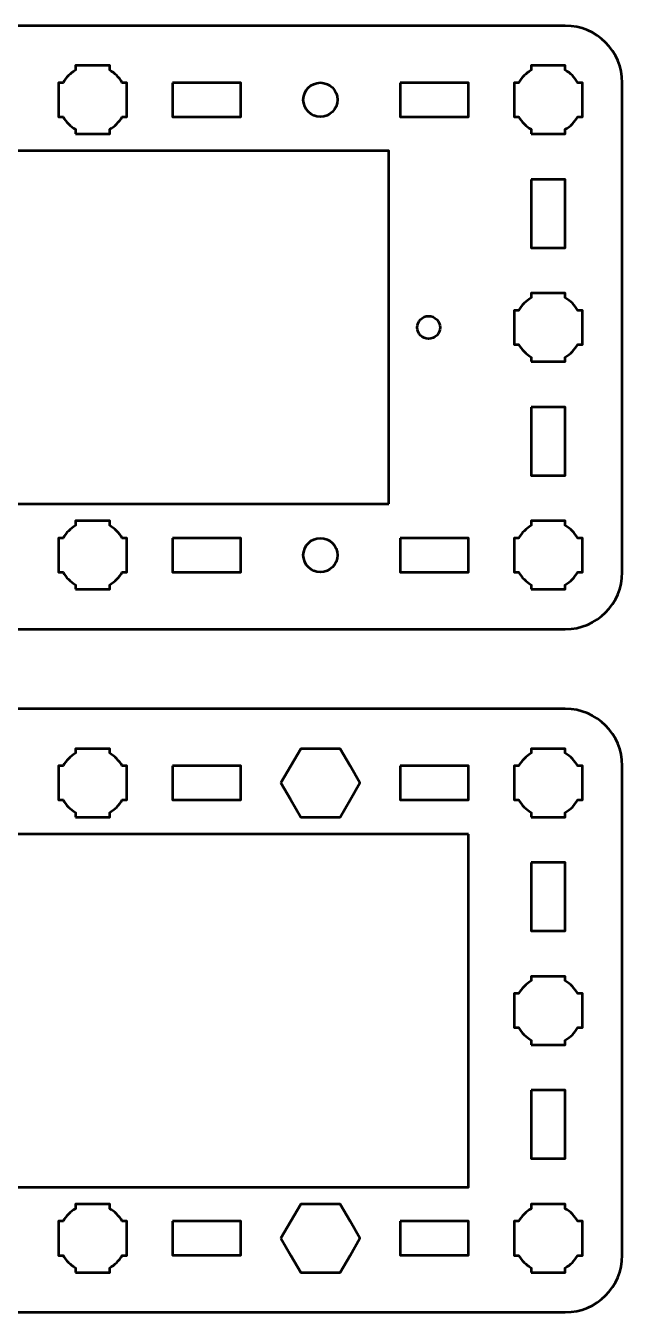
# Model space of a CAD drawing. Header units: centimetres. Extents: x -21.5 to -4.8, y -53.5 to -18.2.
# Drawn here: x -10.09 to -4.85, y -29.5 to -18.2 of the extents above; entities that cross this region are included whole.
import ezdxf

# ---------------------------------------------------------------- set-up
doc = ezdxf.new("R2010")
doc.units = ezdxf.units.CM
doc.header["$MEASUREMENT"] = 0
doc.layers.add('Layer 1', color=7, linetype='Continuous')

msp = doc.modelspace()

# ---------------------------------------------------------------- linework, layer by layer
at = {"layer": 'Layer 1', "lineweight": 53}
for centre, major_axis in [((-7.49993, -18.84998), (0, 0.15)), ((-6.54993, -20.84998), (0, 0.1)), ((-7.49993, -22.84998), (0, 0.15))]:
    msp.add_ellipse(centre, major_axis=major_axis, ratio=1, dxfattribs=at)
for points, knots in [([(-15.64994, -18.19997), (-15.64994, -18.19997), (-5.35004, -18.19997), (-5.35004, -18.19997), (-5.35004, -18.19997), (-5.07304, -18.19997), (-4.84994, -18.42306), (-4.84994, -18.70006), (-4.84994, -18.70006), (-4.84994, -18.70006), (-4.84994, -22.99992), (-4.84994, -22.99992), (-4.84994, -22.99992), (-4.84994, -23.27706), (-5.07304, -23.50002), (-5.35004, -23.50002), (-5.35004, -23.50002), (-5.35004, -23.50002), (-15.64994, -23.50002), (-15.64994, -23.50002), (-15.64994, -23.50002), (-15.92694, -23.50002), (-16.15004, -23.27706), (-16.15004, -22.99992), (-16.15004, -22.99992), (-16.15004, -22.99992), (-16.15004, -18.70006), (-16.15004, -18.70006), (-16.15004, -18.70006), (-16.15004, -18.42306), (-15.92694, -18.19997), (-15.64994, -18.19997)], [0, 0, 0, 0, 0.125, 0.125, 0.125, 0.125, 0.25, 0.25, 0.25, 0.25, 0.375, 0.375, 0.375, 0.375, 0.5, 0.5, 0.5, 0.5, 0.625, 0.625, 0.625, 0.625, 0.75, 0.75, 0.75, 0.75, 0.875, 0.875, 0.875, 0.875, 1, 1, 1, 1]), ([(-9.64995, -19.14999), (-9.64995, -19.14999), (-9.64995, -19.10988), (-9.64995, -19.10988), (-9.64995, -19.10988), (-9.69556, -19.08356), (-9.73348, -19.04553), (-9.7598, -19.00006), (-9.7598, -19.00006), (-9.7598, -19.00006), (-9.80002, -19.00006), (-9.80002, -19.00006), (-9.80002, -19.00006), (-9.80002, -19.00006), (-9.80002, -18.84999), (-9.80002, -18.84999), (-9.80002, -18.84999), (-9.80002, -18.84999), (-9.80002, -18.70006), (-9.80002, -18.70006), (-9.80002, -18.70006), (-9.80002, -18.70006), (-9.7598, -18.70006), (-9.7598, -18.70006), (-9.7598, -18.70006), (-9.73348, -18.65444), (-9.69556, -18.61656), (-9.64995, -18.59024), (-9.64995, -18.59024), (-9.64995, -18.59024), (-9.64995, -18.54999), (-9.64995, -18.54999), (-9.64995, -18.54999), (-9.64995, -18.54999), (-9.50002, -18.54999), (-9.50002, -18.54999), (-9.50002, -18.54999), (-9.50002, -18.54999), (-9.34994, -18.54999), (-9.34994, -18.54999), (-9.34994, -18.54999), (-9.34994, -18.54999), (-9.34994, -18.59024), (-9.34994, -18.59024), (-9.34994, -18.59024), (-9.30447, -18.61656), (-9.26644, -18.65444), (-9.24012, -18.70006), (-9.24012, -18.70006), (-9.24012, -18.70006), (-9.20001, -18.70006), (-9.20001, -18.70006), (-9.20001, -18.70006), (-9.20001, -18.70006), (-9.20001, -18.84999), (-9.20001, -18.84999), (-9.20001, -18.84999), (-9.20001, -18.84999), (-9.20001, -19.00006), (-9.20001, -19.00006), (-9.20001, -19.00006), (-9.20001, -19.00006), (-9.24012, -19.00006), (-9.24012, -19.00006), (-9.24012, -19.00006), (-9.26644, -19.04553), (-9.30447, -19.08356), (-9.34994, -19.10988), (-9.34994, -19.10988), (-9.34994, -19.10988), (-9.34994, -19.14999), (-9.34994, -19.14999), (-9.34994, -19.14999), (-9.34994, -19.14999), (-9.50002, -19.14999), (-9.50002, -19.14999), (-9.50002, -19.14999), (-9.50002, -19.14999), (-9.64995, -19.14999), (-9.64995, -19.14999)], [0, 0, 0, 0, 0.05, 0.05, 0.05, 0.05, 0.1, 0.1, 0.1, 0.1, 0.15, 0.15, 0.15, 0.15, 0.2, 0.2, 0.2, 0.2, 0.25, 0.25, 0.25, 0.25, 0.3, 0.3, 0.3, 0.3, 0.35, 0.35, 0.35, 0.35, 0.4, 0.4, 0.4, 0.4, 0.45, 0.45, 0.45, 0.45, 0.5, 0.5, 0.5, 0.5, 0.55, 0.55, 0.55, 0.55, 0.6, 0.6, 0.6, 0.6, 0.65, 0.65, 0.65, 0.65, 0.7, 0.7, 0.7, 0.7, 0.75, 0.75, 0.75, 0.75, 0.8, 0.8, 0.8, 0.8, 0.85, 0.85, 0.85, 0.85, 0.9, 0.9, 0.9, 0.9, 0.95, 0.95, 0.95, 0.95, 1, 1, 1, 1]), ([(-5.64995, -19.14999), (-5.64995, -19.14999), (-5.64995, -19.10988), (-5.64995, -19.10988), (-5.64995, -19.10988), (-5.69556, -19.08356), (-5.73348, -19.04553), (-5.7598, -19.00006), (-5.7598, -19.00006), (-5.7598, -19.00006), (-5.80002, -19.00006), (-5.80002, -19.00006), (-5.80002, -19.00006), (-5.80002, -19.00006), (-5.80002, -18.84999), (-5.80002, -18.84999), (-5.80002, -18.84999), (-5.80002, -18.84999), (-5.80002, -18.70006), (-5.80002, -18.70006), (-5.80002, -18.70006), (-5.80002, -18.70006), (-5.7598, -18.70006), (-5.7598, -18.70006), (-5.7598, -18.70006), (-5.73348, -18.65444), (-5.69556, -18.61656), (-5.64995, -18.59024), (-5.64995, -18.59024), (-5.64995, -18.59024), (-5.64995, -18.54999), (-5.64995, -18.54999), (-5.64995, -18.54999), (-5.64995, -18.54999), (-5.50002, -18.54999), (-5.50002, -18.54999), (-5.50002, -18.54999), (-5.50002, -18.54999), (-5.34994, -18.54999), (-5.34994, -18.54999), (-5.34994, -18.54999), (-5.34994, -18.54999), (-5.34994, -18.59024), (-5.34994, -18.59024), (-5.34994, -18.59024), (-5.30447, -18.61656), (-5.26644, -18.65444), (-5.24012, -18.70006), (-5.24012, -18.70006), (-5.24012, -18.70006), (-5.20001, -18.70006), (-5.20001, -18.70006), (-5.20001, -18.70006), (-5.20001, -18.70006), (-5.20001, -18.84999), (-5.20001, -18.84999), (-5.20001, -18.84999), (-5.20001, -18.84999), (-5.20001, -19.00006), (-5.20001, -19.00006), (-5.20001, -19.00006), (-5.20001, -19.00006), (-5.24012, -19.00006), (-5.24012, -19.00006), (-5.24012, -19.00006), (-5.26644, -19.04553), (-5.30447, -19.08356), (-5.34994, -19.10988), (-5.34994, -19.10988), (-5.34994, -19.10988), (-5.34994, -19.14999), (-5.34994, -19.14999), (-5.34994, -19.14999), (-5.34994, -19.14999), (-5.50002, -19.14999), (-5.50002, -19.14999), (-5.50002, -19.14999), (-5.50002, -19.14999), (-5.64995, -19.14999), (-5.64995, -19.14999)], [0, 0, 0, 0, 0.05, 0.05, 0.05, 0.05, 0.1, 0.1, 0.1, 0.1, 0.15, 0.15, 0.15, 0.15, 0.2, 0.2, 0.2, 0.2, 0.25, 0.25, 0.25, 0.25, 0.3, 0.3, 0.3, 0.3, 0.35, 0.35, 0.35, 0.35, 0.4, 0.4, 0.4, 0.4, 0.45, 0.45, 0.45, 0.45, 0.5, 0.5, 0.5, 0.5, 0.55, 0.55, 0.55, 0.55, 0.6, 0.6, 0.6, 0.6, 0.65, 0.65, 0.65, 0.65, 0.7, 0.7, 0.7, 0.7, 0.75, 0.75, 0.75, 0.75, 0.8, 0.8, 0.8, 0.8, 0.85, 0.85, 0.85, 0.85, 0.9, 0.9, 0.9, 0.9, 0.95, 0.95, 0.95, 0.95, 1, 1, 1, 1]), ([(-8.79996, -18.70006), (-8.79996, -18.70006), (-8.19996, -18.70006), (-8.19996, -18.70006), (-8.19996, -18.70006), (-8.19996, -18.70006), (-8.19996, -19.00007), (-8.19996, -19.00007), (-8.19996, -19.00007), (-8.19996, -19.00007), (-8.79996, -19.00007), (-8.79996, -19.00007), (-8.79996, -19.00007), (-8.79996, -19.00007), (-8.79996, -18.70006), (-8.79996, -18.70006)], [0, 0, 0, 0, 0.25, 0.25, 0.25, 0.25, 0.5, 0.5, 0.5, 0.5, 0.75, 0.75, 0.75, 0.75, 1, 1, 1, 1]), ([(-6.79999, -18.70006), (-6.79999, -18.70006), (-6.19999, -18.70006), (-6.19999, -18.70006), (-6.19999, -18.70006), (-6.19999, -18.70006), (-6.19999, -19.00007), (-6.19999, -19.00007), (-6.19999, -19.00007), (-6.19999, -19.00007), (-6.79999, -19.00007), (-6.79999, -19.00007), (-6.79999, -19.00007), (-6.79999, -19.00007), (-6.79999, -18.70006), (-6.79999, -18.70006)], [0, 0, 0, 0, 0.25, 0.25, 0.25, 0.25, 0.5, 0.5, 0.5, 0.5, 0.75, 0.75, 0.75, 0.75, 1, 1, 1, 1]), ([(-6.89993, -22.39999), (-6.89993, -22.39999), (-12.99993, -22.39999), (-12.99993, -22.39999), (-12.99993, -22.39999), (-12.99993, -21.38821), (-12.99993, -20.31176), (-12.99993, -19.29999), (-12.99993, -19.29999), (-12.99993, -19.29999), (-6.89993, -19.29999), (-6.89993, -19.29999), (-6.89993, -19.29999), (-6.89993, -20.31175), (-6.89993, -21.38822), (-6.89993, -22.39999)], [0, 0, 0, 0, 0.25, 0.25, 0.25, 0.25, 0.5, 0.5, 0.5, 0.5, 0.75, 0.75, 0.75, 0.75, 1, 1, 1, 1]), ([(-5.65004, -19.55001), (-5.65004, -19.55001), (-5.35004, -19.55001), (-5.35004, -19.55001), (-5.35004, -19.55001), (-5.35004, -19.55001), (-5.35004, -20.15002), (-5.35004, -20.15002), (-5.35004, -20.15002), (-5.35004, -20.15002), (-5.65004, -20.15002), (-5.65004, -20.15002), (-5.65004, -20.15002), (-5.65004, -20.15002), (-5.65004, -19.55001), (-5.65004, -19.55001)], [0, 0, 0, 0, 0.25, 0.25, 0.25, 0.25, 0.5, 0.5, 0.5, 0.5, 0.75, 0.75, 0.75, 0.75, 1, 1, 1, 1]), ([(-5.64995, -21.14999), (-5.64995, -21.14999), (-5.64995, -21.10988), (-5.64995, -21.10988), (-5.64995, -21.10988), (-5.69556, -21.08356), (-5.73348, -21.04553), (-5.7598, -21.00006), (-5.7598, -21.00006), (-5.7598, -21.00006), (-5.80002, -21.00006), (-5.80002, -21.00006), (-5.80002, -21.00006), (-5.80002, -21.00006), (-5.80002, -20.84999), (-5.80002, -20.84999), (-5.80002, -20.84999), (-5.80002, -20.84999), (-5.80002, -20.70006), (-5.80002, -20.70006), (-5.80002, -20.70006), (-5.80002, -20.70006), (-5.7598, -20.70006), (-5.7598, -20.70006), (-5.7598, -20.70006), (-5.73348, -20.65444), (-5.69556, -20.61656), (-5.64995, -20.59024), (-5.64995, -20.59024), (-5.64995, -20.59024), (-5.64995, -20.54999), (-5.64995, -20.54999), (-5.64995, -20.54999), (-5.64995, -20.54999), (-5.50002, -20.54999), (-5.50002, -20.54999), (-5.50002, -20.54999), (-5.50002, -20.54999), (-5.34994, -20.54999), (-5.34994, -20.54999), (-5.34994, -20.54999), (-5.34994, -20.54999), (-5.34994, -20.59024), (-5.34994, -20.59024), (-5.34994, -20.59024), (-5.30447, -20.61656), (-5.26644, -20.65444), (-5.24012, -20.70006), (-5.24012, -20.70006), (-5.24012, -20.70006), (-5.20001, -20.70006), (-5.20001, -20.70006), (-5.20001, -20.70006), (-5.20001, -20.70006), (-5.20001, -20.84999), (-5.20001, -20.84999), (-5.20001, -20.84999), (-5.20001, -20.84999), (-5.20001, -21.00006), (-5.20001, -21.00006), (-5.20001, -21.00006), (-5.20001, -21.00006), (-5.24012, -21.00006), (-5.24012, -21.00006), (-5.24012, -21.00006), (-5.26644, -21.04553), (-5.30447, -21.08356), (-5.34994, -21.10988), (-5.34994, -21.10988), (-5.34994, -21.10988), (-5.34994, -21.14999), (-5.34994, -21.14999), (-5.34994, -21.14999), (-5.34994, -21.14999), (-5.50002, -21.14999), (-5.50002, -21.14999), (-5.50002, -21.14999), (-5.50002, -21.14999), (-5.64995, -21.14999), (-5.64995, -21.14999)], [0, 0, 0, 0, 0.05, 0.05, 0.05, 0.05, 0.1, 0.1, 0.1, 0.1, 0.15, 0.15, 0.15, 0.15, 0.2, 0.2, 0.2, 0.2, 0.25, 0.25, 0.25, 0.25, 0.3, 0.3, 0.3, 0.3, 0.35, 0.35, 0.35, 0.35, 0.4, 0.4, 0.4, 0.4, 0.45, 0.45, 0.45, 0.45, 0.5, 0.5, 0.5, 0.5, 0.55, 0.55, 0.55, 0.55, 0.6, 0.6, 0.6, 0.6, 0.65, 0.65, 0.65, 0.65, 0.7, 0.7, 0.7, 0.7, 0.75, 0.75, 0.75, 0.75, 0.8, 0.8, 0.8, 0.8, 0.85, 0.85, 0.85, 0.85, 0.9, 0.9, 0.9, 0.9, 0.95, 0.95, 0.95, 0.95, 1, 1, 1, 1]), ([(-5.65004, -21.54998), (-5.65004, -21.54998), (-5.35004, -21.54998), (-5.35004, -21.54998), (-5.35004, -21.54998), (-5.35004, -21.54998), (-5.35004, -22.14998), (-5.35004, -22.14998), (-5.35004, -22.14998), (-5.35004, -22.14998), (-5.65004, -22.14998), (-5.65004, -22.14998), (-5.65004, -22.14998), (-5.65004, -22.14998), (-5.65004, -21.54998), (-5.65004, -21.54998)], [0, 0, 0, 0, 0.25, 0.25, 0.25, 0.25, 0.5, 0.5, 0.5, 0.5, 0.75, 0.75, 0.75, 0.75, 1, 1, 1, 1]), ([(-9.64995, -23.14999), (-9.64995, -23.14999), (-9.64995, -23.10988), (-9.64995, -23.10988), (-9.64995, -23.10988), (-9.69556, -23.08356), (-9.73348, -23.04553), (-9.7598, -23.00006), (-9.7598, -23.00006), (-9.7598, -23.00006), (-9.80002, -23.00006), (-9.80002, -23.00006), (-9.80002, -23.00006), (-9.80002, -23.00006), (-9.80002, -22.84999), (-9.80002, -22.84999), (-9.80002, -22.84999), (-9.80002, -22.84999), (-9.80002, -22.70006), (-9.80002, -22.70006), (-9.80002, -22.70006), (-9.80002, -22.70006), (-9.7598, -22.70006), (-9.7598, -22.70006), (-9.7598, -22.70006), (-9.73348, -22.65444), (-9.69556, -22.61656), (-9.64995, -22.59024), (-9.64995, -22.59024), (-9.64995, -22.59024), (-9.64995, -22.54999), (-9.64995, -22.54999), (-9.64995, -22.54999), (-9.64995, -22.54999), (-9.50002, -22.54999), (-9.50002, -22.54999), (-9.50002, -22.54999), (-9.50002, -22.54999), (-9.34994, -22.54999), (-9.34994, -22.54999), (-9.34994, -22.54999), (-9.34994, -22.54999), (-9.34994, -22.59024), (-9.34994, -22.59024), (-9.34994, -22.59024), (-9.30447, -22.61656), (-9.26644, -22.65444), (-9.24012, -22.70006), (-9.24012, -22.70006), (-9.24012, -22.70006), (-9.20001, -22.70006), (-9.20001, -22.70006), (-9.20001, -22.70006), (-9.20001, -22.70006), (-9.20001, -22.84999), (-9.20001, -22.84999), (-9.20001, -22.84999), (-9.20001, -22.84999), (-9.20001, -23.00006), (-9.20001, -23.00006), (-9.20001, -23.00006), (-9.20001, -23.00006), (-9.24012, -23.00006), (-9.24012, -23.00006), (-9.24012, -23.00006), (-9.26644, -23.04553), (-9.30447, -23.08356), (-9.34994, -23.10988), (-9.34994, -23.10988), (-9.34994, -23.10988), (-9.34994, -23.14999), (-9.34994, -23.14999), (-9.34994, -23.14999), (-9.34994, -23.14999), (-9.50002, -23.14999), (-9.50002, -23.14999), (-9.50002, -23.14999), (-9.50002, -23.14999), (-9.64995, -23.14999), (-9.64995, -23.14999)], [0, 0, 0, 0, 0.05, 0.05, 0.05, 0.05, 0.1, 0.1, 0.1, 0.1, 0.15, 0.15, 0.15, 0.15, 0.2, 0.2, 0.2, 0.2, 0.25, 0.25, 0.25, 0.25, 0.3, 0.3, 0.3, 0.3, 0.35, 0.35, 0.35, 0.35, 0.4, 0.4, 0.4, 0.4, 0.45, 0.45, 0.45, 0.45, 0.5, 0.5, 0.5, 0.5, 0.55, 0.55, 0.55, 0.55, 0.6, 0.6, 0.6, 0.6, 0.65, 0.65, 0.65, 0.65, 0.7, 0.7, 0.7, 0.7, 0.75, 0.75, 0.75, 0.75, 0.8, 0.8, 0.8, 0.8, 0.85, 0.85, 0.85, 0.85, 0.9, 0.9, 0.9, 0.9, 0.95, 0.95, 0.95, 0.95, 1, 1, 1, 1]), ([(-5.64995, -23.14999), (-5.64995, -23.14999), (-5.64995, -23.10988), (-5.64995, -23.10988), (-5.64995, -23.10988), (-5.69556, -23.08356), (-5.73348, -23.04553), (-5.7598, -23.00006), (-5.7598, -23.00006), (-5.7598, -23.00006), (-5.80002, -23.00006), (-5.80002, -23.00006), (-5.80002, -23.00006), (-5.80002, -23.00006), (-5.80002, -22.84999), (-5.80002, -22.84999), (-5.80002, -22.84999), (-5.80002, -22.84999), (-5.80002, -22.70006), (-5.80002, -22.70006), (-5.80002, -22.70006), (-5.80002, -22.70006), (-5.7598, -22.70006), (-5.7598, -22.70006), (-5.7598, -22.70006), (-5.73348, -22.65444), (-5.69556, -22.61656), (-5.64995, -22.59024), (-5.64995, -22.59024), (-5.64995, -22.59024), (-5.64995, -22.54999), (-5.64995, -22.54999), (-5.64995, -22.54999), (-5.64995, -22.54999), (-5.50002, -22.54999), (-5.50002, -22.54999), (-5.50002, -22.54999), (-5.50002, -22.54999), (-5.34994, -22.54999), (-5.34994, -22.54999), (-5.34994, -22.54999), (-5.34994, -22.54999), (-5.34994, -22.59024), (-5.34994, -22.59024), (-5.34994, -22.59024), (-5.30447, -22.61656), (-5.26644, -22.65444), (-5.24012, -22.70006), (-5.24012, -22.70006), (-5.24012, -22.70006), (-5.20001, -22.70006), (-5.20001, -22.70006), (-5.20001, -22.70006), (-5.20001, -22.70006), (-5.20001, -22.84999), (-5.20001, -22.84999), (-5.20001, -22.84999), (-5.20001, -22.84999), (-5.20001, -23.00006), (-5.20001, -23.00006), (-5.20001, -23.00006), (-5.20001, -23.00006), (-5.24012, -23.00006), (-5.24012, -23.00006), (-5.24012, -23.00006), (-5.26644, -23.04553), (-5.30447, -23.08356), (-5.34994, -23.10988), (-5.34994, -23.10988), (-5.34994, -23.10988), (-5.34994, -23.14999), (-5.34994, -23.14999), (-5.34994, -23.14999), (-5.34994, -23.14999), (-5.50002, -23.14999), (-5.50002, -23.14999), (-5.50002, -23.14999), (-5.50002, -23.14999), (-5.64995, -23.14999), (-5.64995, -23.14999)], [0, 0, 0, 0, 0.05, 0.05, 0.05, 0.05, 0.1, 0.1, 0.1, 0.1, 0.15, 0.15, 0.15, 0.15, 0.2, 0.2, 0.2, 0.2, 0.25, 0.25, 0.25, 0.25, 0.3, 0.3, 0.3, 0.3, 0.35, 0.35, 0.35, 0.35, 0.4, 0.4, 0.4, 0.4, 0.45, 0.45, 0.45, 0.45, 0.5, 0.5, 0.5, 0.5, 0.55, 0.55, 0.55, 0.55, 0.6, 0.6, 0.6, 0.6, 0.65, 0.65, 0.65, 0.65, 0.7, 0.7, 0.7, 0.7, 0.75, 0.75, 0.75, 0.75, 0.8, 0.8, 0.8, 0.8, 0.85, 0.85, 0.85, 0.85, 0.9, 0.9, 0.9, 0.9, 0.95, 0.95, 0.95, 0.95, 1, 1, 1, 1]), ([(-8.79996, -22.69993), (-8.79996, -22.69993), (-8.19996, -22.69993), (-8.19996, -22.69993), (-8.19996, -22.69993), (-8.19996, -22.69993), (-8.19996, -22.99992), (-8.19996, -22.99992), (-8.19996, -22.99992), (-8.19996, -22.99992), (-8.79996, -22.99992), (-8.79996, -22.99992), (-8.79996, -22.99992), (-8.79996, -22.99992), (-8.79996, -22.69993), (-8.79996, -22.69993)], [0, 0, 0, 0, 0.25, 0.25, 0.25, 0.25, 0.5, 0.5, 0.5, 0.5, 0.75, 0.75, 0.75, 0.75, 1, 1, 1, 1]), ([(-6.79999, -22.69993), (-6.79999, -22.69993), (-6.19999, -22.69993), (-6.19999, -22.69993), (-6.19999, -22.69993), (-6.19999, -22.69993), (-6.19999, -22.99992), (-6.19999, -22.99992), (-6.19999, -22.99992), (-6.19999, -22.99992), (-6.79999, -22.99992), (-6.79999, -22.99992), (-6.79999, -22.99992), (-6.79999, -22.99992), (-6.79999, -22.69993), (-6.79999, -22.69993)], [0, 0, 0, 0, 0.25, 0.25, 0.25, 0.25, 0.5, 0.5, 0.5, 0.5, 0.75, 0.75, 0.75, 0.75, 1, 1, 1, 1]), ([(-15.64994, -24.19997), (-15.64994, -24.19997), (-5.35004, -24.19997), (-5.35004, -24.19997), (-5.35004, -24.19997), (-5.07304, -24.19997), (-4.84994, -24.42306), (-4.84994, -24.70006), (-4.84994, -24.70006), (-4.84994, -24.70006), (-4.84994, -28.99992), (-4.84994, -28.99992), (-4.84994, -28.99992), (-4.84994, -29.27706), (-5.07304, -29.50002), (-5.35004, -29.50002), (-5.35004, -29.50002), (-5.35004, -29.50002), (-15.64994, -29.50002), (-15.64994, -29.50002), (-15.64994, -29.50002), (-15.92694, -29.50002), (-16.15004, -29.27706), (-16.15004, -28.99992), (-16.15004, -28.99992), (-16.15004, -28.99992), (-16.15004, -24.70006), (-16.15004, -24.70006), (-16.15004, -24.70006), (-16.15004, -24.42306), (-15.92694, -24.19997), (-15.64994, -24.19997)], [0, 0, 0, 0, 0.125, 0.125, 0.125, 0.125, 0.25, 0.25, 0.25, 0.25, 0.375, 0.375, 0.375, 0.375, 0.5, 0.5, 0.5, 0.5, 0.625, 0.625, 0.625, 0.625, 0.75, 0.75, 0.75, 0.75, 0.875, 0.875, 0.875, 0.875, 1, 1, 1, 1]), ([(-9.64995, -25.14999), (-9.64995, -25.14999), (-9.64995, -25.10988), (-9.64995, -25.10988), (-9.64995, -25.10988), (-9.69556, -25.08356), (-9.73348, -25.04553), (-9.7598, -25.00006), (-9.7598, -25.00006), (-9.7598, -25.00006), (-9.80002, -25.00006), (-9.80002, -25.00006), (-9.80002, -25.00006), (-9.80002, -25.00006), (-9.80002, -24.84999), (-9.80002, -24.84999), (-9.80002, -24.84999), (-9.80002, -24.84999), (-9.80002, -24.70006), (-9.80002, -24.70006), (-9.80002, -24.70006), (-9.80002, -24.70006), (-9.7598, -24.70006), (-9.7598, -24.70006), (-9.7598, -24.70006), (-9.73348, -24.65444), (-9.69556, -24.61656), (-9.64995, -24.59024), (-9.64995, -24.59024), (-9.64995, -24.59024), (-9.64995, -24.54999), (-9.64995, -24.54999), (-9.64995, -24.54999), (-9.64995, -24.54999), (-9.50002, -24.54999), (-9.50002, -24.54999), (-9.50002, -24.54999), (-9.50002, -24.54999), (-9.34994, -24.54999), (-9.34994, -24.54999), (-9.34994, -24.54999), (-9.34994, -24.54999), (-9.34994, -24.59024), (-9.34994, -24.59024), (-9.34994, -24.59024), (-9.30447, -24.61656), (-9.26644, -24.65444), (-9.24012, -24.70006), (-9.24012, -24.70006), (-9.24012, -24.70006), (-9.20001, -24.70006), (-9.20001, -24.70006), (-9.20001, -24.70006), (-9.20001, -24.70006), (-9.20001, -24.84999), (-9.20001, -24.84999), (-9.20001, -24.84999), (-9.20001, -24.84999), (-9.20001, -25.00006), (-9.20001, -25.00006), (-9.20001, -25.00006), (-9.20001, -25.00006), (-9.24012, -25.00006), (-9.24012, -25.00006), (-9.24012, -25.00006), (-9.26644, -25.04553), (-9.30447, -25.08356), (-9.34994, -25.10988), (-9.34994, -25.10988), (-9.34994, -25.10988), (-9.34994, -25.14999), (-9.34994, -25.14999), (-9.34994, -25.14999), (-9.34994, -25.14999), (-9.50002, -25.14999), (-9.50002, -25.14999), (-9.50002, -25.14999), (-9.50002, -25.14999), (-9.64995, -25.14999), (-9.64995, -25.14999)], [0, 0, 0, 0, 0.05, 0.05, 0.05, 0.05, 0.1, 0.1, 0.1, 0.1, 0.15, 0.15, 0.15, 0.15, 0.2, 0.2, 0.2, 0.2, 0.25, 0.25, 0.25, 0.25, 0.3, 0.3, 0.3, 0.3, 0.35, 0.35, 0.35, 0.35, 0.4, 0.4, 0.4, 0.4, 0.45, 0.45, 0.45, 0.45, 0.5, 0.5, 0.5, 0.5, 0.55, 0.55, 0.55, 0.55, 0.6, 0.6, 0.6, 0.6, 0.65, 0.65, 0.65, 0.65, 0.7, 0.7, 0.7, 0.7, 0.75, 0.75, 0.75, 0.75, 0.8, 0.8, 0.8, 0.8, 0.85, 0.85, 0.85, 0.85, 0.9, 0.9, 0.9, 0.9, 0.95, 0.95, 0.95, 0.95, 1, 1, 1, 1]), ([(-7.84634, -24.84998), (-7.84634, -24.84998), (-7.75974, -24.69998), (-7.75974, -24.69998), (-7.75974, -24.69998), (-7.75974, -24.69998), (-7.67314, -24.54998), (-7.67314, -24.54998), (-7.67314, -24.54998), (-7.67314, -24.54998), (-7.49993, -24.54998), (-7.49993, -24.54998), (-7.49993, -24.54998), (-7.49993, -24.54998), (-7.32672, -24.54998), (-7.32672, -24.54998), (-7.32672, -24.54998), (-7.32672, -24.54998), (-7.24012, -24.69998), (-7.24012, -24.69998), (-7.24012, -24.69998), (-7.24012, -24.69998), (-7.15352, -24.84998), (-7.15352, -24.84998), (-7.15352, -24.84998), (-7.15352, -24.84998), (-7.24012, -24.99998), (-7.24012, -24.99998), (-7.24012, -24.99998), (-7.24012, -24.99998), (-7.32672, -25.14998), (-7.32672, -25.14998), (-7.32672, -25.14998), (-7.32672, -25.14998), (-7.49993, -25.14998), (-7.49993, -25.14998), (-7.49993, -25.14998), (-7.49993, -25.14998), (-7.67314, -25.14998), (-7.67314, -25.14998), (-7.67314, -25.14998), (-7.67314, -25.14998), (-7.75974, -24.99998), (-7.75974, -24.99998), (-7.75974, -24.99998), (-7.75974, -24.99998), (-7.84634, -24.84998), (-7.84634, -24.84998)], [0, 0, 0, 0, 0.08333333, 0.08333333, 0.08333333, 0.08333333, 0.16666667, 0.16666667, 0.16666667, 0.16666667, 0.25, 0.25, 0.25, 0.25, 0.33333333, 0.33333333, 0.33333333, 0.33333333, 0.41666667, 0.41666667, 0.41666667, 0.41666667, 0.5, 0.5, 0.5, 0.5, 0.58333333, 0.58333333, 0.58333333, 0.58333333, 0.66666667, 0.66666667, 0.66666667, 0.66666667, 0.75, 0.75, 0.75, 0.75, 0.83333333, 0.83333333, 0.83333333, 0.83333333, 0.91666667, 0.91666667, 0.91666667, 0.91666667, 1, 1, 1, 1]), ([(-5.64995, -25.14999), (-5.64995, -25.14999), (-5.64995, -25.10988), (-5.64995, -25.10988), (-5.64995, -25.10988), (-5.69556, -25.08356), (-5.73348, -25.04553), (-5.7598, -25.00006), (-5.7598, -25.00006), (-5.7598, -25.00006), (-5.80002, -25.00006), (-5.80002, -25.00006), (-5.80002, -25.00006), (-5.80002, -25.00006), (-5.80002, -24.84999), (-5.80002, -24.84999), (-5.80002, -24.84999), (-5.80002, -24.84999), (-5.80002, -24.70006), (-5.80002, -24.70006), (-5.80002, -24.70006), (-5.80002, -24.70006), (-5.7598, -24.70006), (-5.7598, -24.70006), (-5.7598, -24.70006), (-5.73348, -24.65444), (-5.69556, -24.61656), (-5.64995, -24.59024), (-5.64995, -24.59024), (-5.64995, -24.59024), (-5.64995, -24.54999), (-5.64995, -24.54999), (-5.64995, -24.54999), (-5.64995, -24.54999), (-5.50002, -24.54999), (-5.50002, -24.54999), (-5.50002, -24.54999), (-5.50002, -24.54999), (-5.34994, -24.54999), (-5.34994, -24.54999), (-5.34994, -24.54999), (-5.34994, -24.54999), (-5.34994, -24.59024), (-5.34994, -24.59024), (-5.34994, -24.59024), (-5.30447, -24.61656), (-5.26644, -24.65444), (-5.24012, -24.70006), (-5.24012, -24.70006), (-5.24012, -24.70006), (-5.20001, -24.70006), (-5.20001, -24.70006), (-5.20001, -24.70006), (-5.20001, -24.70006), (-5.20001, -24.84999), (-5.20001, -24.84999), (-5.20001, -24.84999), (-5.20001, -24.84999), (-5.20001, -25.00006), (-5.20001, -25.00006), (-5.20001, -25.00006), (-5.20001, -25.00006), (-5.24012, -25.00006), (-5.24012, -25.00006), (-5.24012, -25.00006), (-5.26644, -25.04553), (-5.30447, -25.08356), (-5.34994, -25.10988), (-5.34994, -25.10988), (-5.34994, -25.10988), (-5.34994, -25.14999), (-5.34994, -25.14999), (-5.34994, -25.14999), (-5.34994, -25.14999), (-5.50002, -25.14999), (-5.50002, -25.14999), (-5.50002, -25.14999), (-5.50002, -25.14999), (-5.64995, -25.14999), (-5.64995, -25.14999)], [0, 0, 0, 0, 0.05, 0.05, 0.05, 0.05, 0.1, 0.1, 0.1, 0.1, 0.15, 0.15, 0.15, 0.15, 0.2, 0.2, 0.2, 0.2, 0.25, 0.25, 0.25, 0.25, 0.3, 0.3, 0.3, 0.3, 0.35, 0.35, 0.35, 0.35, 0.4, 0.4, 0.4, 0.4, 0.45, 0.45, 0.45, 0.45, 0.5, 0.5, 0.5, 0.5, 0.55, 0.55, 0.55, 0.55, 0.6, 0.6, 0.6, 0.6, 0.65, 0.65, 0.65, 0.65, 0.7, 0.7, 0.7, 0.7, 0.75, 0.75, 0.75, 0.75, 0.8, 0.8, 0.8, 0.8, 0.85, 0.85, 0.85, 0.85, 0.9, 0.9, 0.9, 0.9, 0.95, 0.95, 0.95, 0.95, 1, 1, 1, 1]), ([(-8.79996, -24.70006), (-8.79996, -24.70006), (-8.19996, -24.70006), (-8.19996, -24.70006), (-8.19996, -24.70006), (-8.19996, -24.70006), (-8.19996, -25.00007), (-8.19996, -25.00007), (-8.19996, -25.00007), (-8.19996, -25.00007), (-8.79996, -25.00007), (-8.79996, -25.00007), (-8.79996, -25.00007), (-8.79996, -25.00007), (-8.79996, -24.70006), (-8.79996, -24.70006)], [0, 0, 0, 0, 0.25, 0.25, 0.25, 0.25, 0.5, 0.5, 0.5, 0.5, 0.75, 0.75, 0.75, 0.75, 1, 1, 1, 1]), ([(-6.79999, -24.70006), (-6.79999, -24.70006), (-6.19999, -24.70006), (-6.19999, -24.70006), (-6.19999, -24.70006), (-6.19999, -24.70006), (-6.19999, -25.00007), (-6.19999, -25.00007), (-6.19999, -25.00007), (-6.19999, -25.00007), (-6.79999, -25.00007), (-6.79999, -25.00007), (-6.79999, -25.00007), (-6.79999, -25.00007), (-6.79999, -24.70006), (-6.79999, -24.70006)], [0, 0, 0, 0, 0.25, 0.25, 0.25, 0.25, 0.5, 0.5, 0.5, 0.5, 0.75, 0.75, 0.75, 0.75, 1, 1, 1, 1]), ([(-6.19992, -25.29999), (-6.19992, -25.29999), (-6.19992, -28.39999), (-6.19992, -28.39999), (-6.19992, -28.39999), (-6.19992, -28.39999), (-13.69992, -28.39999), (-13.69992, -28.39999), (-13.69992, -28.39999), (-13.69992, -28.39999), (-13.69992, -25.29999), (-13.69992, -25.29999), (-13.69992, -25.29999), (-13.69992, -25.29999), (-6.19992, -25.29999), (-6.19992, -25.29999)], [0, 0, 0, 0, 0.25, 0.25, 0.25, 0.25, 0.5, 0.5, 0.5, 0.5, 0.75, 0.75, 0.75, 0.75, 1, 1, 1, 1]), ([(-5.65004, -25.55001), (-5.65004, -25.55001), (-5.35004, -25.55001), (-5.35004, -25.55001), (-5.35004, -25.55001), (-5.35004, -25.55001), (-5.35004, -26.15002), (-5.35004, -26.15002), (-5.35004, -26.15002), (-5.35004, -26.15002), (-5.65004, -26.15002), (-5.65004, -26.15002), (-5.65004, -26.15002), (-5.65004, -26.15002), (-5.65004, -25.55001), (-5.65004, -25.55001)], [0, 0, 0, 0, 0.25, 0.25, 0.25, 0.25, 0.5, 0.5, 0.5, 0.5, 0.75, 0.75, 0.75, 0.75, 1, 1, 1, 1]), ([(-5.64995, -27.14999), (-5.64995, -27.14999), (-5.64995, -27.10988), (-5.64995, -27.10988), (-5.64995, -27.10988), (-5.69556, -27.08356), (-5.73348, -27.04553), (-5.7598, -27.00006), (-5.7598, -27.00006), (-5.7598, -27.00006), (-5.80002, -27.00006), (-5.80002, -27.00006), (-5.80002, -27.00006), (-5.80002, -27.00006), (-5.80002, -26.84999), (-5.80002, -26.84999), (-5.80002, -26.84999), (-5.80002, -26.84999), (-5.80002, -26.70006), (-5.80002, -26.70006), (-5.80002, -26.70006), (-5.80002, -26.70006), (-5.7598, -26.70006), (-5.7598, -26.70006), (-5.7598, -26.70006), (-5.73348, -26.65444), (-5.69556, -26.61656), (-5.64995, -26.59024), (-5.64995, -26.59024), (-5.64995, -26.59024), (-5.64995, -26.54999), (-5.64995, -26.54999), (-5.64995, -26.54999), (-5.64995, -26.54999), (-5.50002, -26.54999), (-5.50002, -26.54999), (-5.50002, -26.54999), (-5.50002, -26.54999), (-5.34994, -26.54999), (-5.34994, -26.54999), (-5.34994, -26.54999), (-5.34994, -26.54999), (-5.34994, -26.59024), (-5.34994, -26.59024), (-5.34994, -26.59024), (-5.30447, -26.61656), (-5.26644, -26.65444), (-5.24012, -26.70006), (-5.24012, -26.70006), (-5.24012, -26.70006), (-5.20001, -26.70006), (-5.20001, -26.70006), (-5.20001, -26.70006), (-5.20001, -26.70006), (-5.20001, -26.84999), (-5.20001, -26.84999), (-5.20001, -26.84999), (-5.20001, -26.84999), (-5.20001, -27.00006), (-5.20001, -27.00006), (-5.20001, -27.00006), (-5.20001, -27.00006), (-5.24012, -27.00006), (-5.24012, -27.00006), (-5.24012, -27.00006), (-5.26644, -27.04553), (-5.30447, -27.08356), (-5.34994, -27.10988), (-5.34994, -27.10988), (-5.34994, -27.10988), (-5.34994, -27.14999), (-5.34994, -27.14999), (-5.34994, -27.14999), (-5.34994, -27.14999), (-5.50002, -27.14999), (-5.50002, -27.14999), (-5.50002, -27.14999), (-5.50002, -27.14999), (-5.64995, -27.14999), (-5.64995, -27.14999)], [0, 0, 0, 0, 0.05, 0.05, 0.05, 0.05, 0.1, 0.1, 0.1, 0.1, 0.15, 0.15, 0.15, 0.15, 0.2, 0.2, 0.2, 0.2, 0.25, 0.25, 0.25, 0.25, 0.3, 0.3, 0.3, 0.3, 0.35, 0.35, 0.35, 0.35, 0.4, 0.4, 0.4, 0.4, 0.45, 0.45, 0.45, 0.45, 0.5, 0.5, 0.5, 0.5, 0.55, 0.55, 0.55, 0.55, 0.6, 0.6, 0.6, 0.6, 0.65, 0.65, 0.65, 0.65, 0.7, 0.7, 0.7, 0.7, 0.75, 0.75, 0.75, 0.75, 0.8, 0.8, 0.8, 0.8, 0.85, 0.85, 0.85, 0.85, 0.9, 0.9, 0.9, 0.9, 0.95, 0.95, 0.95, 0.95, 1, 1, 1, 1]), ([(-5.65004, -27.54998), (-5.65004, -27.54998), (-5.35004, -27.54998), (-5.35004, -27.54998), (-5.35004, -27.54998), (-5.35004, -27.54998), (-5.35004, -28.14998), (-5.35004, -28.14998), (-5.35004, -28.14998), (-5.35004, -28.14998), (-5.65004, -28.14998), (-5.65004, -28.14998), (-5.65004, -28.14998), (-5.65004, -28.14998), (-5.65004, -27.54998), (-5.65004, -27.54998)], [0, 0, 0, 0, 0.25, 0.25, 0.25, 0.25, 0.5, 0.5, 0.5, 0.5, 0.75, 0.75, 0.75, 0.75, 1, 1, 1, 1]), ([(-9.64995, -29.14999), (-9.64995, -29.14999), (-9.64995, -29.10988), (-9.64995, -29.10988), (-9.64995, -29.10988), (-9.69556, -29.08356), (-9.73348, -29.04553), (-9.7598, -29.00006), (-9.7598, -29.00006), (-9.7598, -29.00006), (-9.80002, -29.00006), (-9.80002, -29.00006), (-9.80002, -29.00006), (-9.80002, -29.00006), (-9.80002, -28.84999), (-9.80002, -28.84999), (-9.80002, -28.84999), (-9.80002, -28.84999), (-9.80002, -28.70006), (-9.80002, -28.70006), (-9.80002, -28.70006), (-9.80002, -28.70006), (-9.7598, -28.70006), (-9.7598, -28.70006), (-9.7598, -28.70006), (-9.73348, -28.65444), (-9.69556, -28.61656), (-9.64995, -28.59024), (-9.64995, -28.59024), (-9.64995, -28.59024), (-9.64995, -28.54999), (-9.64995, -28.54999), (-9.64995, -28.54999), (-9.64995, -28.54999), (-9.50002, -28.54999), (-9.50002, -28.54999), (-9.50002, -28.54999), (-9.50002, -28.54999), (-9.34994, -28.54999), (-9.34994, -28.54999), (-9.34994, -28.54999), (-9.34994, -28.54999), (-9.34994, -28.59024), (-9.34994, -28.59024), (-9.34994, -28.59024), (-9.30447, -28.61656), (-9.26644, -28.65444), (-9.24012, -28.70006), (-9.24012, -28.70006), (-9.24012, -28.70006), (-9.20001, -28.70006), (-9.20001, -28.70006), (-9.20001, -28.70006), (-9.20001, -28.70006), (-9.20001, -28.84999), (-9.20001, -28.84999), (-9.20001, -28.84999), (-9.20001, -28.84999), (-9.20001, -29.00006), (-9.20001, -29.00006), (-9.20001, -29.00006), (-9.20001, -29.00006), (-9.24012, -29.00006), (-9.24012, -29.00006), (-9.24012, -29.00006), (-9.26644, -29.04553), (-9.30447, -29.08356), (-9.34994, -29.10988), (-9.34994, -29.10988), (-9.34994, -29.10988), (-9.34994, -29.14999), (-9.34994, -29.14999), (-9.34994, -29.14999), (-9.34994, -29.14999), (-9.50002, -29.14999), (-9.50002, -29.14999), (-9.50002, -29.14999), (-9.50002, -29.14999), (-9.64995, -29.14999), (-9.64995, -29.14999)], [0, 0, 0, 0, 0.05, 0.05, 0.05, 0.05, 0.1, 0.1, 0.1, 0.1, 0.15, 0.15, 0.15, 0.15, 0.2, 0.2, 0.2, 0.2, 0.25, 0.25, 0.25, 0.25, 0.3, 0.3, 0.3, 0.3, 0.35, 0.35, 0.35, 0.35, 0.4, 0.4, 0.4, 0.4, 0.45, 0.45, 0.45, 0.45, 0.5, 0.5, 0.5, 0.5, 0.55, 0.55, 0.55, 0.55, 0.6, 0.6, 0.6, 0.6, 0.65, 0.65, 0.65, 0.65, 0.7, 0.7, 0.7, 0.7, 0.75, 0.75, 0.75, 0.75, 0.8, 0.8, 0.8, 0.8, 0.85, 0.85, 0.85, 0.85, 0.9, 0.9, 0.9, 0.9, 0.95, 0.95, 0.95, 0.95, 1, 1, 1, 1]), ([(-7.84634, -28.84998), (-7.84634, -28.84998), (-7.75974, -28.69998), (-7.75974, -28.69998), (-7.75974, -28.69998), (-7.75974, -28.69998), (-7.67314, -28.54998), (-7.67314, -28.54998), (-7.67314, -28.54998), (-7.67314, -28.54998), (-7.49993, -28.54998), (-7.49993, -28.54998), (-7.49993, -28.54998), (-7.49993, -28.54998), (-7.32672, -28.54998), (-7.32672, -28.54998), (-7.32672, -28.54998), (-7.32672, -28.54998), (-7.24012, -28.69998), (-7.24012, -28.69998), (-7.24012, -28.69998), (-7.24012, -28.69998), (-7.15352, -28.84998), (-7.15352, -28.84998), (-7.15352, -28.84998), (-7.15352, -28.84998), (-7.24012, -28.99998), (-7.24012, -28.99998), (-7.24012, -28.99998), (-7.24012, -28.99998), (-7.32672, -29.14998), (-7.32672, -29.14998), (-7.32672, -29.14998), (-7.32672, -29.14998), (-7.49993, -29.14998), (-7.49993, -29.14998), (-7.49993, -29.14998), (-7.49993, -29.14998), (-7.67314, -29.14998), (-7.67314, -29.14998), (-7.67314, -29.14998), (-7.67314, -29.14998), (-7.75974, -28.99998), (-7.75974, -28.99998), (-7.75974, -28.99998), (-7.75974, -28.99998), (-7.84634, -28.84998), (-7.84634, -28.84998)], [0, 0, 0, 0, 0.08333333, 0.08333333, 0.08333333, 0.08333333, 0.16666667, 0.16666667, 0.16666667, 0.16666667, 0.25, 0.25, 0.25, 0.25, 0.33333333, 0.33333333, 0.33333333, 0.33333333, 0.41666667, 0.41666667, 0.41666667, 0.41666667, 0.5, 0.5, 0.5, 0.5, 0.58333333, 0.58333333, 0.58333333, 0.58333333, 0.66666667, 0.66666667, 0.66666667, 0.66666667, 0.75, 0.75, 0.75, 0.75, 0.83333333, 0.83333333, 0.83333333, 0.83333333, 0.91666667, 0.91666667, 0.91666667, 0.91666667, 1, 1, 1, 1]), ([(-5.64995, -29.14999), (-5.64995, -29.14999), (-5.64995, -29.10988), (-5.64995, -29.10988), (-5.64995, -29.10988), (-5.69556, -29.08356), (-5.73348, -29.04553), (-5.7598, -29.00006), (-5.7598, -29.00006), (-5.7598, -29.00006), (-5.80002, -29.00006), (-5.80002, -29.00006), (-5.80002, -29.00006), (-5.80002, -29.00006), (-5.80002, -28.84999), (-5.80002, -28.84999), (-5.80002, -28.84999), (-5.80002, -28.84999), (-5.80002, -28.70006), (-5.80002, -28.70006), (-5.80002, -28.70006), (-5.80002, -28.70006), (-5.7598, -28.70006), (-5.7598, -28.70006), (-5.7598, -28.70006), (-5.73348, -28.65444), (-5.69556, -28.61656), (-5.64995, -28.59024), (-5.64995, -28.59024), (-5.64995, -28.59024), (-5.64995, -28.54999), (-5.64995, -28.54999), (-5.64995, -28.54999), (-5.64995, -28.54999), (-5.50002, -28.54999), (-5.50002, -28.54999), (-5.50002, -28.54999), (-5.50002, -28.54999), (-5.34994, -28.54999), (-5.34994, -28.54999), (-5.34994, -28.54999), (-5.34994, -28.54999), (-5.34994, -28.59024), (-5.34994, -28.59024), (-5.34994, -28.59024), (-5.30447, -28.61656), (-5.26644, -28.65444), (-5.24012, -28.70006), (-5.24012, -28.70006), (-5.24012, -28.70006), (-5.20001, -28.70006), (-5.20001, -28.70006), (-5.20001, -28.70006), (-5.20001, -28.70006), (-5.20001, -28.84999), (-5.20001, -28.84999), (-5.20001, -28.84999), (-5.20001, -28.84999), (-5.20001, -29.00006), (-5.20001, -29.00006), (-5.20001, -29.00006), (-5.20001, -29.00006), (-5.24012, -29.00006), (-5.24012, -29.00006), (-5.24012, -29.00006), (-5.26644, -29.04553), (-5.30447, -29.08356), (-5.34994, -29.10988), (-5.34994, -29.10988), (-5.34994, -29.10988), (-5.34994, -29.14999), (-5.34994, -29.14999), (-5.34994, -29.14999), (-5.34994, -29.14999), (-5.50002, -29.14999), (-5.50002, -29.14999), (-5.50002, -29.14999), (-5.50002, -29.14999), (-5.64995, -29.14999), (-5.64995, -29.14999)], [0, 0, 0, 0, 0.05, 0.05, 0.05, 0.05, 0.1, 0.1, 0.1, 0.1, 0.15, 0.15, 0.15, 0.15, 0.2, 0.2, 0.2, 0.2, 0.25, 0.25, 0.25, 0.25, 0.3, 0.3, 0.3, 0.3, 0.35, 0.35, 0.35, 0.35, 0.4, 0.4, 0.4, 0.4, 0.45, 0.45, 0.45, 0.45, 0.5, 0.5, 0.5, 0.5, 0.55, 0.55, 0.55, 0.55, 0.6, 0.6, 0.6, 0.6, 0.65, 0.65, 0.65, 0.65, 0.7, 0.7, 0.7, 0.7, 0.75, 0.75, 0.75, 0.75, 0.8, 0.8, 0.8, 0.8, 0.85, 0.85, 0.85, 0.85, 0.9, 0.9, 0.9, 0.9, 0.95, 0.95, 0.95, 0.95, 1, 1, 1, 1]), ([(-8.79996, -28.69993), (-8.79996, -28.69993), (-8.19996, -28.69993), (-8.19996, -28.69993), (-8.19996, -28.69993), (-8.19996, -28.69993), (-8.19996, -28.99992), (-8.19996, -28.99992), (-8.19996, -28.99992), (-8.19996, -28.99992), (-8.79996, -28.99992), (-8.79996, -28.99992), (-8.79996, -28.99992), (-8.79996, -28.99992), (-8.79996, -28.69993), (-8.79996, -28.69993)], [0, 0, 0, 0, 0.25, 0.25, 0.25, 0.25, 0.5, 0.5, 0.5, 0.5, 0.75, 0.75, 0.75, 0.75, 1, 1, 1, 1]), ([(-6.79999, -28.69993), (-6.79999, -28.69993), (-6.19999, -28.69993), (-6.19999, -28.69993), (-6.19999, -28.69993), (-6.19999, -28.69993), (-6.19999, -28.99992), (-6.19999, -28.99992), (-6.19999, -28.99992), (-6.19999, -28.99992), (-6.79999, -28.99992), (-6.79999, -28.99992), (-6.79999, -28.99992), (-6.79999, -28.99992), (-6.79999, -28.69993), (-6.79999, -28.69993)], [0, 0, 0, 0, 0.25, 0.25, 0.25, 0.25, 0.5, 0.5, 0.5, 0.5, 0.75, 0.75, 0.75, 0.75, 1, 1, 1, 1])]:
    msp.add_open_spline(points, degree=3, knots=knots, dxfattribs=at)

doc.saveas('drawing.dxf')
